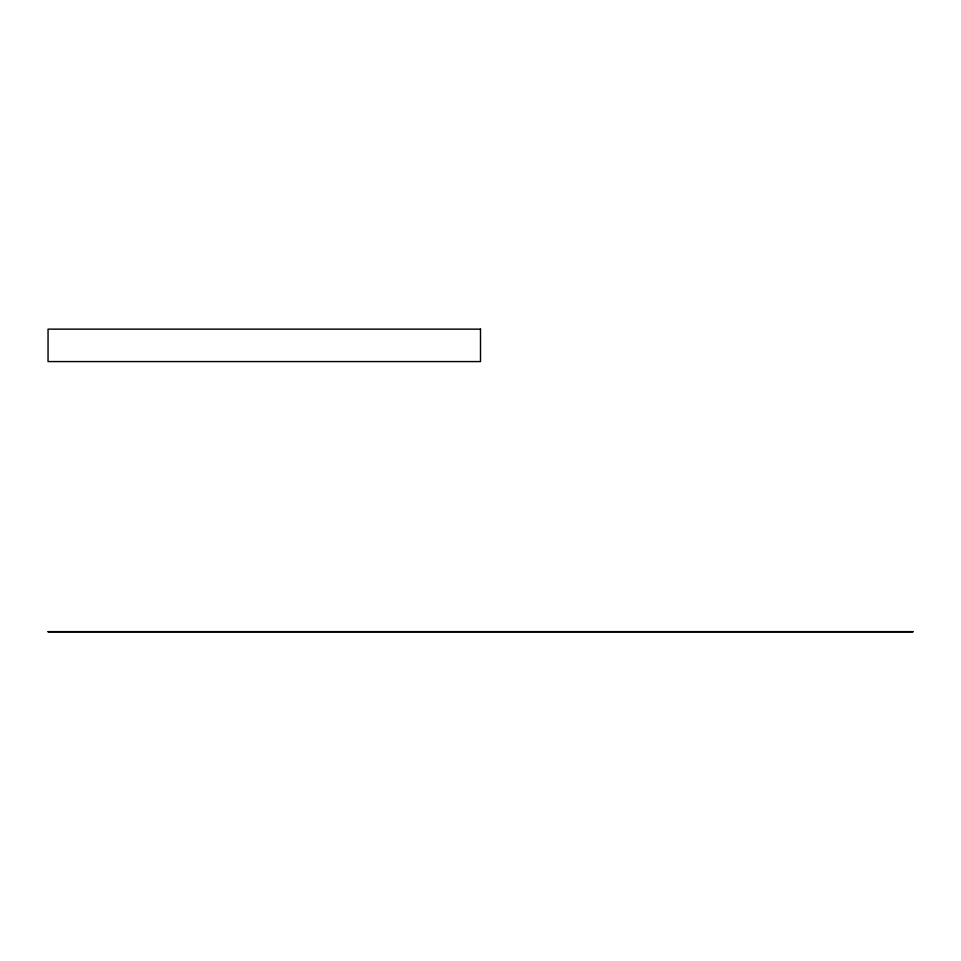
<?xml version="1.0" encoding="UTF-8"?>
<svg xmlns="http://www.w3.org/2000/svg" width="961" height="961" viewBox="0 0 961 961"><rect width="100%" height="100%" fill="white"/><g stroke="black" fill="none" stroke-linecap="round" stroke-linejoin="round"><path stroke-width="1.44" d="M48.05 631.641L912.95 631.641M48.05 631.857L912.95 631.857M480.5 329.142L48.05 329.142L48.05 361.576L480.5 361.576L480.5 329.142"/></g></svg>
